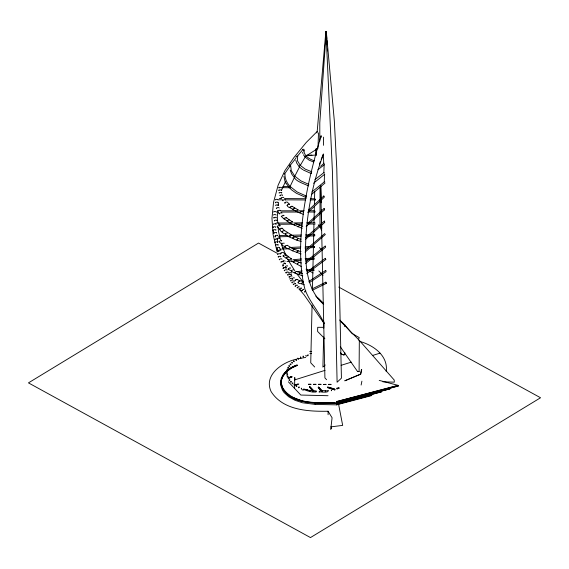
<?xml version="1.0" encoding="UTF-8"?>
<svg xmlns="http://www.w3.org/2000/svg" width="569" height="569" viewBox="0 0 569 569"><rect width="100%" height="100%" fill="white"/><g stroke="black" fill="none" stroke-linecap="round" stroke-linejoin="round"><path stroke-width="0.85" d="M323.541 145.323L323.597 137.143M319.152 391.821C320.425 391.621 328.861 393.52 328.455 390.362C326.371 391.984 319.188 388.762 319.145 392.162M304.315 284.82L301.399 283.831L302.246 282.537L303.049 282.43M301.286 241.341C299.614 241.213 288.298 237.977 294.486 237.003M303.611 214.456L296.051 211.341L297.267 209.989L298.064 209.819L297.843 210.31M302.16 228.34L290.197 223.219L291.527 221.924L292.395 221.789L292.153 222.273M297.046 279.535L295.951 279.649L294.856 280.73M287.601 232.984C280.944 232.949 291.136 238.845 293.376 238.105M289.272 219.947L286.456 217.65L285.176 217.771L283.874 218.702L290.453 223.261M296.285 211.369L289.607 207.507L290.581 206.533L292.025 206.22L291.534 206.881M284.678 230.751L282.132 228.219C276.015 227.792 283.22 234.186 285.93 234.136M286.484 217.685L285.937 218.283M285.325 203.133L284.479 202.948L285.866 202.087L287.174 202.023L289.457 204.2L289.18 204.648M294.493 282.068C294.571 281.171 290.318 282.573 292.21 282.914M312.075 305.098L310.738 362.802L314.671 366.991M312.445 289.116L313.953 224.307M313.988 222.529L314.358 206.547M314.401 204.776L314.508 200.338M314.55 198.56L314.714 191.454M322.922 367.119L323.619 337.026M323.825 328.171L323.967 321.976M275.759 223.866C274.649 223.254 278.447 222.28 278.333 223.304M278.426 223.098L280.062 225.729L279.728 226.113M277.644 239.577C277.402 238.518 273.241 239.165 275.161 239.834M277.651 239.471L277.459 242.486M286.157 267.935L285.802 268.17L286.157 267.828M291.655 273.113L291.3 272.786M318.014 147.513L318.476 132.897M322.232 391.166L322.26 391.749M325.617 39.417L325.731 36.75M315.816 155.109L316.165 148.936M317.054 133.061L325.859 31.537M316.222 148.402L316.136 155.401M398.435 385.924L336.706 402.496L398.435 385.924L397.987 385.341L336.734 401.558L336.649 403.684L381.45 391.821L336.649 403.94L336.613 404.488L371.713 395.192L371.713 395.555L336.613 404.844L315.24 404.41L302.537 402.788L294.998 400.284L288.725 396.806L284.087 392.56L282.473 390.22L280.773 385.291L281.065 380.433M277.722 211.945L277.316 216.953L277.722 222.01M278.262 205.267L278.461 202.763M310.02 390.697C293.889 385.725 311.876 393.897 316.044 391.714M310.048 351.585L311.663 351.656M307.118 390.085L307.032 389.545L306.919 390.597M277.508 251.804L277.139 251.498L277.452 248.788M340.219 320.973L359.324 340.383L359.096 371.6L357.588 371.564L340.319 346.777M360.675 374.132L344.771 380.81L360.76 374.132L361.713 369.558M294.813 377.709L294.849 379.843M313.014 391.138L312.85 391.771L312.971 390.604L316.072 391.131M331.208 389.943L331.613 390.775L331.314 390.519M330.738 429.488L332.076 417.767L328.093 411.238C308.121 411.579 282.907 410.334 271.086 391.543C263.276 374.793 282.992 361.742 297.274 359.011M331.229 428.777L331.471 427.12M301.677 388.399C300.254 387.012 302.338 391.721 304.223 389.601M360.59 373.933L361.471 369.487M305.887 355.419L306.342 356.237L306.008 355.988M299.194 387.333C299.28 385.668 297.786 388.57 299.059 387.603M334.017 389.21L334.423 389.246L334.288 389.993M280.709 381.472C281.527 372.937 289.671 367.602 297.039 364.871M281.356 381.493C282.16 373.108 290.154 367.866 297.395 365.184M361.123 385.042L361.905 381.173M296.904 386.138C296.99 384.459 295.347 387.311 296.755 386.401M336.692 388.321C337.097 387.318 337.709 389.921 336.848 388.883M293.433 361.059C293.974 359.9 294.92 362.489 293.661 361.585M316.044 390.882L315.98 392.055M287.701 375.092C288.035 373.613 285.56 375.078 287.196 375.362M314.031 246.306L314.472 247.536L314.031 246.306L305.219 246.733M313.448 268.959L313.889 270.197L313.448 268.959L306.506 270.147M325.304 258.319L325.752 259.549L325.304 258.319L307.118 271.811M287.615 371.529C287.957 370.063 285.467 371.308 287.11 371.742M325.838 282.16L326.3 283.398L325.838 282.16L311.855 289.038M323.498 154.057C312.31 183.759 306.236 215.288 305.546 247.017C305.453 266.939 307.153 289.827 323.156 303.917M308.007 212.024L315.112 212.009L314.65 210.758L314.65 211.512M305.695 239.186L324.821 222.351L324.358 221.099L324.358 221.853M325.404 234.449L305.084 252.11M294.209 249.357L290.496 247.287L288.369 248.653L292.317 250.751L301.086 253.938M310.062 199.996L315.482 199.755L314.92 198.78L310.567 198.752M324.081 208.531L324.543 209.783L324.081 208.531L307.374 223.702M358.342 340.084L359.21 337.595L351.642 333.249M307.836 212.479L324.273 197.23L323.804 195.971L323.804 196.725M319.394 164.114L320.29 161.809M321.179 159.512L323.27 154.142L323.768 163.531L320.553 166.276M293.384 269.898C285.908 270.816 301.093 275.261 302.786 275.858M281.178 378.968L281.833 377.339M281.819 379.032L282.793 376.628L286.207 372.112M281.399 190.651L285.51 181.355M287.196 245.459C284.301 245.004 283.469 248.013 288.824 248.76M294.393 277.957C294.201 276.968 290.965 279.123 292.516 279.094M298.441 238.631L300.973 239.186M306.428 196.106L297.103 191.938L290.105 186.461L294.329 177.578L291.648 173.943L290.19 170.088M284.244 243.219C281.413 242.536 279.998 245.495 285.325 246.597M308.818 184.37L300.802 180.842L294.806 176.177L299.529 166.945L298.718 165.97M294.735 377.596L294.593 388.428M290.055 274.272C290.076 273.148 285.723 275.261 288.163 275.154M296.669 271.626C296.605 270.474 293.654 273.433 295.375 272.836M295.14 260.901C294.955 259.699 292.004 263.042 294.038 262.01M295.816 223.852C295.745 222.685 292.743 225.644 294.493 225.047M311.776 171.767L305.226 169.135L300.29 165.408L305.14 157.115L303.455 154.789M285.332 200.018C285.183 198.944 281.257 200.573 283.078 200.8M298.021 251.278L298.17 250.758L294.18 249.137L292.295 250.723L292.879 250.623M300.119 273.326L300.268 272.807L296.705 271.356M298.825 262.707L299.01 262.202L295.147 260.623M283.113 268.333L283.718 268.49C281.854 268.035 285.638 267.025 286.157 267.828M283.07 268.184L284.621 267.579M293.334 280.403C293.234 279.308 289.088 280.752 291.008 281.072M283.817 197.692C283.974 196.675 279.5 197.941 281.484 198.353M299.422 225.694L299.607 225.189L302.779 226.277M282.914 375.341L285.645 371.92M287.068 270.154C286.954 269.052 282.829 270.46 284.72 270.794M291.605 259.123L283.17 252.423L281.811 252.465L280.432 253.326L281.271 253.504M301.293 211.86C302.082 210.274 298.661 213.091 300.076 212.955M288.867 164.896L284.834 170.757L278.12 185.209L273.533 202.372L271.975 218.311L273.084 234.499L276.819 250.588M289.23 164.37L293.938 157.521L306.214 142.478L317.132 131.517M277.139 251.498L279.03 251.1M290.012 166.134L285.019 173.303C284.528 178.204 286.79 182.962 290.105 186.461M299.728 281.363L299.934 280.866L297.054 279.429M306.207 196.355L306.03 197.521L296.435 193.304L291.335 189.705L286.093 183.431M303.576 289.763C304.564 288.049 300.29 291.207 302.388 290.709M308.633 184.676L308.562 185.978M295.901 158.21L290.553 164.925L291.3 170.721L294.806 176.177M291.186 382.098C292.231 380.49 289.294 381.941 290.923 382.24M309.913 353.619L311.584 353.612M302.651 149.853L297.331 156.297L297.573 160.984L300.29 165.408M287.679 266.086C287.715 265.076 284.464 266.641 285.46 267.067M292.018 276.228C292.075 275.225 288.768 276.783 289.799 277.21M311.499 172.272L311.428 173.616M290.297 247.792L290.553 247.337L287.203 245.253M290.645 235.374C291.577 233.688 287.189 236.754 289.379 236.277M309.87 391.216L309.956 390.156L313.028 390.853M294.664 208.581C295.61 206.91 291.122 209.897 293.355 209.463M301.243 288.49L301.485 288.014L300.603 288.134L299.244 289.415L301.783 290.816M285.389 263.916C285.467 262.899 281.947 264.272 283.028 264.763M288.191 257.359C289.123 255.602 284.18 258.881 287.032 258.106M290.133 268.312L290.389 267.843L289.45 267.935L288.014 269.158L291.684 271.15M299.116 287.096C300.069 285.361 295.041 288.561 297.936 287.829M344.75 354.138L343.975 354.885L341.293 354.039M281.961 213.176C282.252 212.024 277.828 213.61 279.749 213.908M287.978 377.055C289.109 375.547 285.887 376.65 287.686 377.155M323.491 366.585L325.191 364.985M308.498 210.174L323.804 195.971M306.165 226.483L324.543 209.783M305.56 237.65L324.358 221.099M306.783 401.963L302.793 401.138M285.332 255.182L285.61 254.727L284.6 254.763L283.042 255.901L286.093 258.234M282.011 259.236C282.174 258.056 277.757 259.464 279.72 259.827M305.574 250.04L324.842 233.489M297.217 285.602C298.348 283.995 293.099 286.548 295.702 286.335M287.409 371.088L291.413 368.2M324.799 181.995L324.259 181.924L324.486 174.178M311.57 194.399L324.991 183.04M324.486 172.926L323.839 172.656L324.138 164.676M313.483 183.282L324.785 174.121M311.862 191.973L324.259 181.924M306.094 261.505L325.134 246.043M305.631 263.483L325.596 247.28L325.368 246.121M279.187 208.034C279.393 206.86 274.791 208.055 276.84 208.51M324.138 163.374L323.455 163.203M317.922 169.718L324.437 164.612M314.927 179.648L323.839 172.656M283.739 215.786L284.038 215.345L282.957 215.317L281.299 216.362L283.903 218.845L284.664 218.837M281.833 228.653L282.132 228.219M281.413 241.05L281.712 240.616L280.631 240.587L278.974 241.626L281.982 244.257M295.56 284.009C296.748 282.444 291.228 284.756 293.96 284.664M306.705 273.682L325.752 259.549M280.353 254.251C280.588 253.084 275.887 253.98 277.964 254.571M297.473 239.798L296.812 240.061L297.473 238.902L298.49 238.397L294.493 236.725M302.082 283.597C294.479 284.443 299.401 278.198 303.049 282.153M280.837 250.403C282.132 248.881 276.271 250.901 279.159 250.95M288.078 272.473C289.329 270.958 283.533 272.978 286.399 273.028M288.085 369.836L290.951 367.937M276.25 215.011L274.77 214.385L273.291 214.997M292.793 383.634C291.463 384.495 292.473 381.927 293.042 383.122M308.86 281.378L325.66 270.46M309.159 282.686L326.101 271.676L325.881 270.531M306.165 155.913L317.986 148.374M302.445 149.341L304.002 149.284L303.882 151.062L303.882 150.486C304.045 156.062 309.671 159.37 314.429 160.835M305.219 291.812L304.5 292.053L305.759 290.517M280.097 210.8L280.417 210.395L279.244 210.238L277.437 210.978L279.151 213.773M277.651 235.822C278.988 234.513 273.397 235.772 275.616 236.263M279.244 247.835L279.564 247.43L278.39 247.273L276.619 247.942L278.277 250.822M282.971 261.946C285.211 260.474 279.016 261.818 281.278 262.352M279.03 238.646C281.285 237.159 275.047 238.546 277.338 239.051M282.359 195.48C283.782 194.214 277.978 195.267 280.289 195.836M297.046 252.316L296.541 252.444L298.028 250.773L301.008 251.676M297.857 263.746L297.345 263.874L298.832 262.202L301.435 262.985M292.246 367.261L296.328 365.383M292.046 367.866L297.395 365.412M276.89 220.722C278.241 219.641 273.113 220.175 274.521 220.992M276.477 233.077C277.836 231.996 272.7 232.515 274.109 233.333M280.688 256.904C282.11 255.659 276.314 256.619 278.611 257.224M299.529 165.643L299.088 166.603L300.503 167.869M294.329 176.326C293.689 180.736 304.436 183.815 307.85 185.65M298.412 226.718L297.879 226.839L299.621 225.217L295.823 223.574M312.353 290.254L326.3 283.398M289.571 186.625L289.13 187.493L289.77 187.848M276.185 217.934C277.615 216.753 271.762 217.415 274.073 218.133M275.801 230.267L276.086 229.869L274.912 229.599L273.063 230.061L273.753 233.183M288.604 272.843L291.015 272.686M291.292 275.147L291.627 274.791L289.777 274.478M281.257 190.53C282.708 189.392 276.79 189.861 279.137 190.658M277.828 245.303C280.09 244.243 274.322 244.471 275.752 245.452M289.472 276.562L288.832 276.918L289.194 277.181M288.483 377.944C287.125 380.697 290.204 376.145 291.001 377.197M296.392 279.45L294.92 280.88M277.914 202.792C279.393 201.675 273.433 202.066 275.794 202.891M285.069 263.689L285.403 263.347L284.18 262.978M275.624 227.436C277.103 226.334 271.15 226.647 273.504 227.5M281.321 193.126C283.618 192.151 277.779 192.173 279.215 193.197M298.988 274.45L298.981 273.767L300.119 272.821L302.566 273.554M281.306 188.033C282.793 186.959 276.84 187.137 279.187 188.047M277.9 205.601C280.24 204.634 274.308 204.612 275.787 205.651M278.099 200.089C279.486 199.2 274.301 198.944 275.695 199.961M276.257 212.301C277.665 211.419 272.494 211.12 273.86 212.152M280.211 249.272L280.545 248.945L279.635 248.561M305.14 156.532L306.328 156.162L306.328 156.738M288.568 377.638L291.876 376.607M288.647 377.724L291.954 376.685M288.44 377.887L290.923 377.112M288.647 378.172L291.954 377.14M294.671 379.893L325.048 370.348M341.13 365.319L351.279 362.14M372.432 355.518L380.049 353.136M295.361 384.808L297.843 384.032M295.489 385.007L298.796 383.975M295.567 385.092L298.049 384.317M290.588 207.429C287.345 208.275 285.517 203.482 289.486 204.235M299.934 289.365L299.273 289.443M397.987 385.569L336.734 401.558M336.677 402.973L389.943 388.869L336.642 402.937C319.045 402.311 294.863 405.341 283.092 388.57M298.405 282.409L298.056 282.473M315.966 384.239L313.348 384.338L315.959 384.488M326.001 384.324L323.384 384.424L325.994 384.573M287.004 373.556C288.647 373.172 286.15 371.841 286.492 373.314M288.739 269.144L288.078 269.208M287.587 221.092L286.847 221L289.208 219.783L292.416 221.825M298.917 358.619L305.731 357.41M283.725 265.31L282.473 265.794L283.127 266.143M289.941 260.31C288.703 260.325 290.958 258.511 291.648 258.859M296.961 271.776L302.167 270.887M299.906 272.594L301.655 272.295M309.522 270.951L313.889 270.197M283.17 260.709L284.087 260.638M275.766 236.256L274.827 236.562L275.474 236.989M290.012 164.846L289.514 165.302L289.877 166.077M287.658 205.381L286.94 205.402M330.738 426.878L342.673 425.392L338.583 404.218L336.613 404.844L336.613 403.314C318.789 402.525 291.1 406.046 281.363 386.251M287.523 369.942C289.144 369.715 286.691 368.164 287.025 369.651M296.598 279.393L296.997 279.379M284.536 173.268L284.166 174.242M292.921 259.72L301.655 258.959M305.148 258.66L310.389 258.205M312.132 258.056L314.095 257.977L314.301 259.123L305.496 259.884M286.989 261.491L292.281 261.029M294.038 260.879L301.086 260.268M280.233 229.3L279.471 229.286M308.341 155.643L316.257 154.974M288.234 368.179C289.82 368.015 287.423 366.372 287.743 367.859M282.302 247.849L285.83 247.679M290.233 247.465L300.809 246.946M281.577 249.137L288.504 248.802M291.961 248.632L300.624 248.212M304.948 247.999L308.412 247.835M310.141 247.75L314.472 247.536M282.622 231.839L282.075 231.668L282.857 230.986L284.607 230.587L294.543 236.775M283.582 255.965L283.113 255.95M306.769 155.237L311.94 155.067M279.294 235.53L287.21 235.338M290.731 235.253L301.286 235.004M305.688 234.905L314.486 234.691M278.447 236.804L290.61 236.512M294.081 236.427L301.029 236.263M306.243 236.142L314.707 235.851M277.772 223.041L290.098 222.934M293.618 222.906L302.423 222.835M306.826 222.799L314.97 222.82M278.561 224.286L292.523 224.165M296.008 224.136L302.118 224.086M308.22 224.037L315.198 223.98M289.237 366.457C290.78 366.365 288.447 364.629 288.76 366.116M297.886 156.233L296.3 156.262L296.072 157.35M280.581 210.822L295.432 210.793M298.924 210.786L304.166 210.772M309.408 210.765L314.65 210.758M281.371 212.073L299.13 212.038M322.872 327.331L317.715 327.31L317.609 331.435L324.885 338.811M279.237 198.553L280.979 198.56M284.464 198.581L306.222 198.723M278.981 199.797L282.53 199.826M285.197 199.84L305.617 199.968M291.598 278.227L289.806 278.632L289.813 279.13M308.434 384.175L310.944 384.196M318.469 384.26L320.98 384.281M328.505 384.338L331.016 384.36M308.434 384.424L310.944 384.445M318.469 384.509L320.98 384.53M328.505 384.594L331.016 384.608M282.85 186.419L288.099 186.483M282.452 187.663L290.318 187.763M318.697 402.802L334.928 403.129M336.613 403.535C319.045 402.767 287.196 406.444 280.773 383.762M281.875 216.455L281.328 216.398M279.55 241.718L279.002 241.661M284.927 267.558L285.809 267.665M357.588 371.401L359.096 371.436M309.949 351.358L311.648 351.407M382.923 381.82L394.303 382.169L394.21 380.021L359.324 340.383M290.524 364.807C292.011 364.772 289.763 362.951 290.069 364.43M312.715 402.589L308.498 402.176M328.036 395.711L300.809 395.05L288.376 381.806M292.082 363.235C293.497 363.25 291.349 361.358 291.648 362.837M278.07 211.248L277.444 211.085M338.029 388.392C341.101 388.855 337.837 386.301 337.666 388.214M277.501 226.647C276.562 226.064 279.457 225.168 280.062 225.729M379.224 380.391L397.987 385.341M302.025 400.917L292.125 397.077M328.484 387.133L334.288 388.919M327.524 387.084L334.159 389.125M327.445 387.169L334.913 389.459M328.405 387.674L335.041 389.708M327.445 387.617L334.913 389.914M359.743 341.436C373.321 345.077 388.414 355.746 386.223 371.571M343.399 324.437L344.75 324.863L350.931 332.332M310.681 173.31L303.334 170.01M313.711 162.08L309.081 160.117L305.14 157.115M273.397 230.388L273.035 230.217M275.055 242.614C274.059 241.846 277.309 241.498 277.821 242.174M301.485 211.355L303.647 212.159M315.39 200.032L314.92 199.534M273.554 224.442C272.48 223.596 275.794 223.624 276.235 224.243M298.085 209.847L292.046 206.255M277.231 253.319L258.532 243.063L28.45 382.873L310.475 537.577L540.55 397.759L338.775 287.082M287.359 258.874L288.917 259.727M291.25 261.015L301.378 266.569M306.051 269.13L307.616 269.983M309.949 271.271L313.064 272.978M303.334 357.033L303.185 355.988L303.078 356.535M300.987 168.332L302.694 169.619M287.352 393.762L289.23 395.263M339.75 320.013L344.75 324.863L344.75 326.634M319.429 247.607L322.467 250.68M318.825 270.922L323.071 275.225M318.22 298.028L323.676 303.554M323.661 304.159L315.781 296.093M325.973 31.423L332.467 172.599L337.104 382.226L341.421 378.165L336.784 168.538L334.33 120.962L326.3 31.544M318.256 224.791L321.769 228.532L321.357 209.883M326.606 379.701L324.92 377.908L320.674 186.042M318.597 387.027L322.63 391.323M318.356 387.169L322.388 391.458M318.213 387.212L321.905 391.202M318.213 387.667L321.67 391.344M309.856 386.543L313.889 390.832M309.614 386.678L313.889 391.287M309.472 386.721L313.739 391.33M309.472 387.176L312.929 390.853M298.924 288.76L304.088 294.792L324.067 323.462M277.16 226.54L279.393 229.229M389.63 388.478L389.943 388.869M381.138 391.429L381.45 391.821M371.358 394.751L371.713 395.192M296.776 273.689L303.54 282.565M283.49 389.367L284.678 391.088M287.701 259.372L294.842 270.887M297.374 163.957L298.32 165.487M324.166 323.462C318.839 311.463 309.572 301.826 305.027 289.578C301.435 276.278 300.581 262.473 300.567 248.76C301.214 210.231 310.141 172.45 321.115 135.699L321.165 137.442M314.714 234.777L314.934 235.175M340.426 352.659L341.286 354.195L343.975 355.049L344.75 354.302L344.75 352.367M285.965 183.197L284.92 180.942L283.952 176.312M283.092 388.798L281.42 383.734M286.321 256.135L281.84 245.602L281.242 243.077M296.897 163.559L295.83 160.316M320.013 226.661L321.641 230.594M284.934 260.908L285.055 261.384M302.616 152.321L302.928 153.566M280.446 239.705L278.454 231.291L278.12 227.074M281.612 384.779L282.004 386.408M325.34 391.508L325.34 390.675L325.304 391.209M326.741 38.55L326.243 31.487L319.792 122.797L319.792 141.197M326.862 40.314L327.175 44.723M327.481 49.14L327.602 50.904M281.356 381.266L281.42 383.961M280.709 381.244L280.773 383.99M320.824 185.907L321.122 199.228M321.158 200.999L321.201 202.777M328.093 411.238L328.093 414.709M320.013 186.966L320.013 225.779M315.24 402.88L315.24 404.41M300.389 357.048L300.859 358.086L300.389 357.048M294.038 384.708C294.244 386.5 295.531 383.115 294.038 384.708M307.409 355.511C307.822 357.112 309.003 353.05 307.409 355.511M297.886 358.186L298.547 359.11L297.886 358.186M295.574 359.459L296.314 360.341L295.574 359.459M289.095 380C289.322 381.87 290.901 378.648 289.095 380"/></g></svg>
